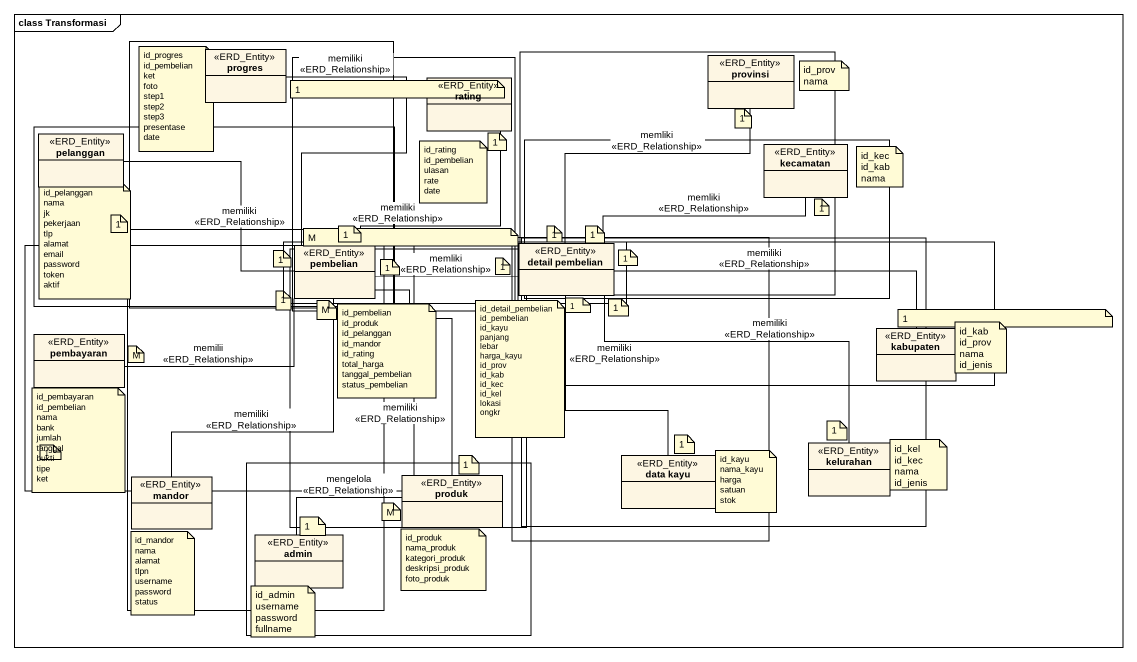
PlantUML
@startuml
mainframe class Transformasi
allowmixing
hide circle
hide empty members
rectangle " " as rectangle1 {
  class progres <<ERD_Entity>>
}
rectangle " " as rectangle2 {
  class provinsi <<ERD_Entity>>
}
rectangle " " as rectangle3 {
  class rating <<ERD_Entity>>
}
rectangle " " as rectangle4 {
  class pelanggan <<ERD_Entity>>
}
rectangle " " as rectangle5 {
  class kecamatan <<ERD_Entity>>
}
rectangle " " as rectangle6 {
  class pembayaran <<ERD_Entity>>
}
rectangle " " as rectangle7 {
  class mandor <<ERD_Entity>>
}
rectangle " " as rectangle8 {
  class pembelian <<ERD_Entity>>
  class "detail pembelian" as detail_pembelian <<ERD_Entity>>
}
rectangle " " as rectangle9
rectangle " " as rectangle10 {
  class "data kayu" as data_kayu <<ERD_Entity>>
}
rectangle " " as rectangle11 {
  class kabupaten <<ERD_Entity>>
}
rectangle " " as rectangle12 {
  class kelurahan <<ERD_Entity>>
}
rectangle " " as rectangle13 {
  class produk <<ERD_Entity>>
  class admin <<ERD_Entity>>
}
progres -- pembelian : memiliki\n<<ERD_Relationship>>
pelanggan -right- pembelian : memiliki\n<<ERD_Relationship>>
pembelian -up- rating : memiliki\n<<ERD_Relationship>>
pembelian -right- detail_pembelian : memliki\n<<ERD_Relationship>>
pembelian -- mandor : memiliki\n<<ERD_Relationship>>
pembelian -- produk : memiliki\n<<ERD_Relationship>>
detail_pembelian -up- provinsi : memliki\n<<ERD_Relationship>>
detail_pembelian -right- kecamatan : memliki\n<<ERD_Relationship>>
detail_pembelian -right- kabupaten : memiliki\n<<ERD_Relationship>>
detail_pembelian -- kelurahan : memiliki\n<<ERD_Relationship>>
detail_pembelian -- data_kayu : memiliki\n<<ERD_Relationship>>
pembayaran -right- pembelian : memilii\n<<ERD_Relationship>>
admin -right- produk : mengelola\n<<ERD_Relationship>>
note as N1
  id_progres
  id_pembelian
  ket
  foto
  step1
  step2
  step3
  presentase
  date
end note
note as N2
  1
end note
note as N3
  id_prov
  nama
end note
note as N4
  1
end note
note as N5
  id_rating
  id_pembelian
  ulasan
  rate
  date
end note
note as N6
  1
end note
note as N7
  id_kec
  id_kab
  nama
end note
note as N8
  id_pelanggan
  nama
  jk
  pekerjaan
  tlp
  alamat
  email
  password
  token
  aktif
end note
note as N9
  1
end note
note as N10
  1
end note
note as N11
  1
end note
note as N12
  M
end note
note as N13
  1
end note
note as N14
  1
end note
note as N15
  1
end note
note as N16
  1
end note
note as N17
  1
end note
note as N18
  1
end note
note as N19
  1
end note
note as N20
  M
end note
note as N21
  id_pembelian
  id_produk
  id_pelanggan
  id_mandor
  id_rating
  total_harga
  tanggal_pembelian
  status_pembelian
end note
note as N22
  id_detail_pembelian
  id_pembelian
  id_kayu
  panjang
  lebar
  harga_kayu
  id_prov
  id_kab
  id_kec
  id_kel
  lokasi
  ongkr
end note
note as N23
  1
end note
note as N24
  1
end note
note as N25
  1
end note
note as N26
  id_kab
  id_prov
  nama
  id_jenis
end note
note as N27
  M
end note
note as N28
  id_pembayaran
  id_pembelian
  nama
  bank
  jumlah
  tanggal
  bukti
  tipe
  ket
end note
note as N29
  1
end note
note as N30
  1
end note
note as N31
  id_kayu
  nama_kayu
  harga
  satuan
  stok
end note
note as N32
  1
end note
note as N33
  id_kel
  id_kec
  nama
  id_jenis
end note
note as N34
  1
end note
note as N35
  id_mandor
  nama
  alamat
  tlpn
  username
  password
  status
end note
note as N36
  1
end note
note as N37
  M
end note
note as N38
  id_produk
  nama_produk
  kategori_produk
  deskripsi_produk
  foto_produk
end note
note as N39
  id_admin
  username
  password
  fullname
end note
@enduml
